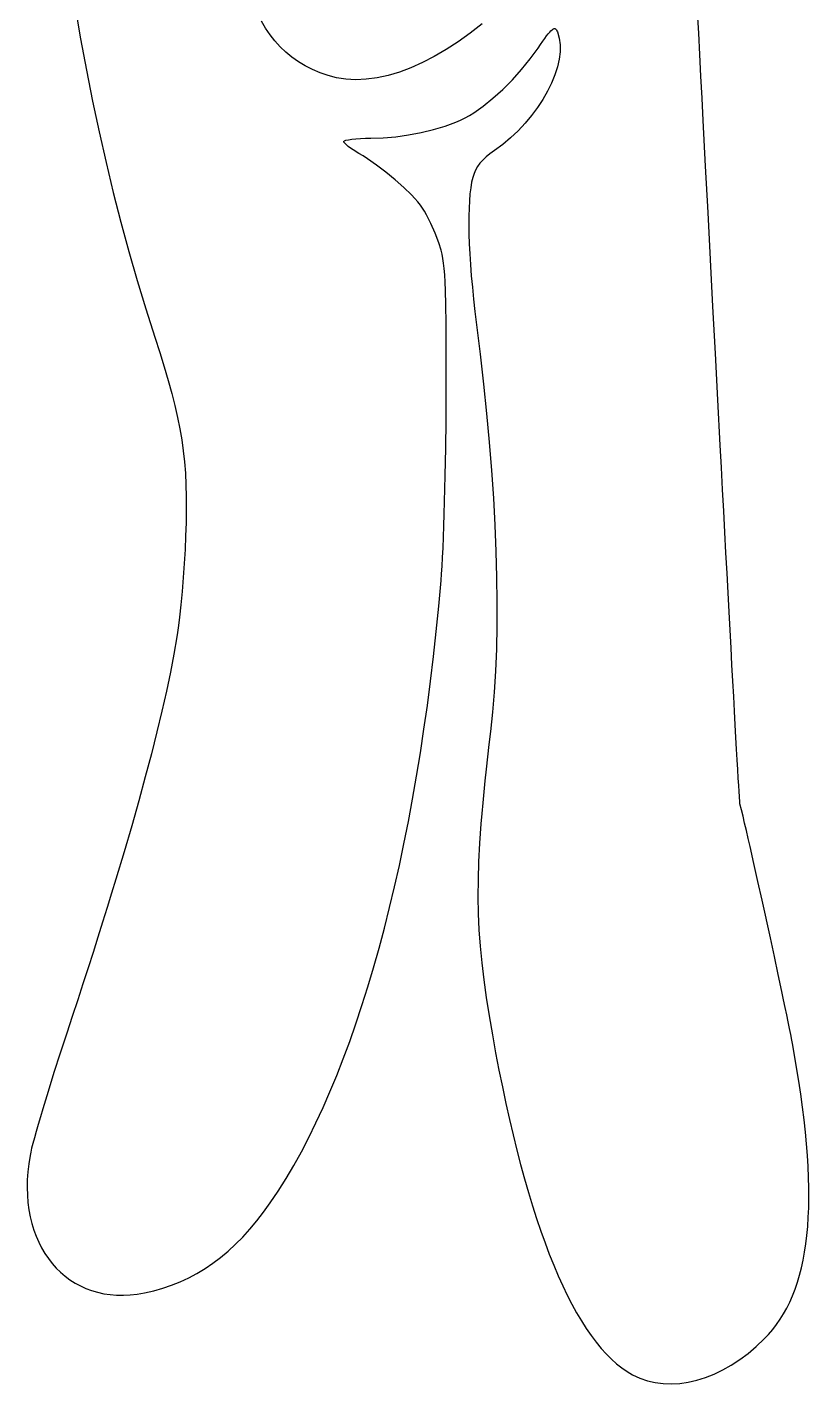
# Model space of a CAD drawing. Header units: metres. Extents: x 6 to 42, y 7 to 124.
# Drawn here: x 7.8 to 37.6, y 7.4 to 59.1 of the extents above; entities that cross this region are included whole.
import ezdxf

# ---------------------------------------------------------------- set-up
doc = ezdxf.new("R2010")
doc.units = ezdxf.units.M

msp = doc.modelspace()

# ---------------------------------------------------------------- linework, layer by layer
for p, q in [((9.58621, 59.9095), (9.79468, 58.7002)), ((33.3779, 58.9093), (33.3373, 59.7022)), ((16.8536, 59.1063), (16.6992, 59.3713)), ((17.0237, 58.8548), (16.8536, 59.1063)), ((25.1102, 59.2723), (24.6558, 58.9135)), ((27.7385, 59.0048), (27.7806, 59.0438)), ((27.7806, 59.0438), (27.8175, 59.0706)), ((27.8175, 59.0706), (27.8343, 59.0796)), ((27.8343, 59.0796), (27.8501, 59.0858)), ((27.8501, 59.0858), (27.8648, 59.0891)), ((27.8648, 59.0891), (27.8719, 59.0898)), ((27.8719, 59.0898), (27.8788, 59.0897)), ((27.8788, 59.0897), (27.8854, 59.0891)), ((27.8854, 59.0891), (27.8919, 59.0877)), ((27.8919, 59.0877), (27.8981, 59.0857)), ((27.8981, 59.0857), (27.9043, 59.0831)), ((27.9043, 59.0831), (27.9102, 59.0798)), ((27.9102, 59.0798), (27.916, 59.076)), ((27.916, 59.076), (27.9272, 59.0664)), ((27.9272, 59.0664), (27.9379, 59.0544)), ((27.9379, 59.0544), (27.9482, 59.04)), ((9.79468, 58.7002), (10.017, 57.5022)), ((17.2094, 58.6172), (17.0237, 58.8548)), ((17.4105, 58.3944), (17.2094, 58.6172)), ((24.1999, 58.5852), (23.7442, 58.2883)), ((24.6558, 58.9135), (24.1999, 58.5852)), ((27.3449, 58.4856), (27.4305, 58.6087)), ((27.4305, 58.6087), (27.5072, 58.7164)), ((27.5072, 58.7164), (27.5757, 58.8094)), ((27.5757, 58.8094), (27.6367, 58.8881)), ((27.6367, 58.8881), (27.6908, 58.9531)), ((27.6908, 58.9531), (27.7385, 59.0048)), ((27.9482, 59.04), (27.9678, 59.0046)), ((27.9678, 59.0046), (27.9868, 58.9606)), ((27.9868, 58.9606), (28.0555, 58.7269)), ((28.0555, 58.7269), (28.088, 58.4736)), ((33.4196, 58.0987), (33.3779, 58.9093)), ((17.6268, 58.1868), (17.4105, 58.3944)), ((17.8582, 57.9952), (17.6268, 58.1868)), ((23.2903, 58.0236), (22.8398, 57.7917)), ((23.7442, 58.2883), (23.2903, 58.0236)), ((26.9507, 57.9342), (27.2499, 58.3467)), ((27.2499, 58.3467), (27.3449, 58.4856)), ((28.0859, 58.2034), (28.0506, 57.9191)), ((28.088, 58.4736), (28.0859, 58.2034)), ((33.4622, 57.2721), (33.4196, 58.0987)), ((10.017, 57.5022), (10.2531, 56.316)), ((18.1046, 57.8202), (17.8582, 57.9952)), ((18.3656, 57.6623), (18.1046, 57.8202)), ((18.6413, 57.5223), (18.3656, 57.6623)), ((18.9314, 57.4007), (18.6413, 57.5223)), ((22.3943, 57.5935), (21.9556, 57.4298)), ((22.8398, 57.7917), (22.3943, 57.5935)), ((26.2672, 57.1357), (26.6202, 57.5278)), ((26.6202, 57.5278), (26.9507, 57.9342)), ((27.9837, 57.6237), (27.8865, 57.3197)), ((28.0506, 57.9191), (27.9837, 57.6237)), ((19.2358, 57.2983), (18.9314, 57.4007)), ((19.5542, 57.2155), (19.2358, 57.2983)), ((19.9188, 57.1559), (19.5542, 57.2155)), ((20.2998, 57.1355), (19.9188, 57.1559)), ((20.6956, 57.1535), (20.2998, 57.1355)), ((21.1046, 57.209), (20.6956, 57.1535)), ((21.5251, 57.3014), (21.1046, 57.209)), ((21.9556, 57.4298), (21.5251, 57.3014)), ((25.9003, 56.7665), (26.2672, 57.1357)), ((27.7607, 57.0102), (27.6076, 56.6979)), ((27.8865, 57.3197), (27.7607, 57.0102)), ((33.5056, 56.4311), (33.4622, 57.2721)), ((25.5282, 56.4282), (25.9003, 56.7665)), ((27.6076, 56.6979), (27.4289, 56.3856)), ((10.2531, 56.316), (10.5027, 55.1421)), ((24.8034, 55.8783), (24.9795, 55.9974)), ((24.9795, 55.9974), (25.1597, 56.1294)), ((25.1597, 56.1294), (25.5282, 56.4282)), ((27.2259, 56.076), (27.0002, 55.7721)), ((27.4289, 56.3856), (27.2259, 56.076)), ((33.5497, 55.5772), (33.5056, 56.4311)), ((23.7027, 55.3709), (24.1086, 55.5199)), ((24.1086, 55.5199), (24.2948, 55.6)), ((24.2948, 55.6), (24.4681, 55.6833)), ((24.4681, 55.6833), (24.6326, 55.7733)), ((24.6326, 55.7733), (24.8034, 55.8783)), ((26.7532, 55.4766), (26.4865, 55.1923)), ((27.0002, 55.7721), (26.7532, 55.4766)), ((33.64, 53.8375), (33.5497, 55.5772)), ((10.5027, 55.1421), (10.7659, 53.9811)), ((20.4707, 54.8939), (20.6649, 54.9016)), ((20.6649, 54.9016), (20.873, 54.9046)), ((20.873, 54.9046), (21.3401, 54.9202)), ((21.3401, 54.9202), (21.8228, 54.9637)), ((21.8228, 54.9637), (22.3106, 55.0327)), ((22.3106, 55.0327), (22.7935, 55.1251)), ((22.7935, 55.1251), (23.2609, 55.2385)), ((23.2609, 55.2385), (23.7027, 55.3709)), ((26.2016, 54.922), (25.8998, 54.6686)), ((26.4865, 55.1923), (26.2016, 54.922)), ((19.8369, 54.7769), (19.837, 54.7785)), ((19.8371, 54.7736), (19.8369, 54.7769)), ((19.837, 54.7785), (19.8372, 54.7801)), ((19.8376, 54.7701), (19.8371, 54.7736)), ((19.8372, 54.7801), (19.8377, 54.7817)), ((19.8399, 54.7625), (19.8376, 54.7701)), ((19.8377, 54.7817), (19.8383, 54.7833)), ((19.8383, 54.7833), (19.8399, 54.7865)), ((19.8399, 54.7865), (19.8423, 54.7897)), ((19.8436, 54.7541), (19.8399, 54.7625)), ((19.8423, 54.7897), (19.8453, 54.7928)), ((19.8486, 54.7451), (19.8436, 54.7541)), ((19.8453, 54.7928), (19.8489, 54.796)), ((19.8629, 54.725), (19.8486, 54.7451)), ((19.8489, 54.796), (19.858, 54.8021)), ((19.858, 54.8021), (19.8837, 54.8142)), ((19.8823, 54.7025), (19.8629, 54.725)), ((19.9356, 54.6509), (19.8823, 54.7025)), ((19.8837, 54.8142), (19.9187, 54.8258)), ((19.9187, 54.8258), (20.0145, 54.8473)), ((20.006, 54.5923), (19.9356, 54.6509)), ((20.0913, 54.5285), (20.006, 54.5923)), ((20.0145, 54.8473), (20.1413, 54.8662)), ((20.1891, 54.4613), (20.0913, 54.5285)), ((20.1413, 54.8662), (20.2948, 54.8819)), ((20.4126, 54.3242), (20.1891, 54.4613)), ((20.2948, 54.8819), (20.4707, 54.8939)), ((25.5828, 54.4348), (25.4142, 54.3126)), ((25.8998, 54.6686), (25.5828, 54.4348)), ((10.7659, 53.9811), (11.0425, 52.8335)), ((20.5716, 54.2297), (20.4126, 54.3242)), ((20.7381, 54.1231), (20.5716, 54.2297)), ((21.0863, 53.8801), (20.7381, 54.1231)), ((21.4428, 53.6076), (21.0863, 53.8801)), ((25.0324, 53.9493), (24.9413, 53.8231)), ((25.1405, 54.0717), (25.0324, 53.9493)), ((25.2673, 54.1922), (25.1405, 54.0717)), ((25.4142, 54.3126), (25.2673, 54.1922)), ((21.793, 53.3182), (21.4428, 53.6076)), ((24.756, 53.4028), (24.7135, 53.2228)), ((24.8046, 53.5517), (24.756, 53.4028)), ((24.8659, 53.6912), (24.8046, 53.5517)), ((24.9413, 53.8231), (24.8659, 53.6912)), ((33.7321, 52.0659), (33.64, 53.8375)), ((11.0425, 52.8335), (11.3324, 51.6998)), ((22.1225, 53.0243), (21.793, 53.3182)), ((22.4166, 52.7383), (22.1225, 53.0243)), ((24.6779, 53.015), (24.6494, 52.7804)), ((24.7135, 53.2228), (24.6779, 53.015)), ((22.5459, 52.6022), (22.4166, 52.7383)), ((22.6609, 52.4728), (22.5459, 52.6022)), ((22.7598, 52.3516), (22.6609, 52.4728)), ((22.8409, 52.2401), (22.7598, 52.3516)), ((24.6278, 52.5202), (24.6131, 52.2356)), ((24.6494, 52.7804), (24.6278, 52.5202)), ((22.9124, 52.1255), (22.8409, 52.2401)), ((22.9908, 51.9854), (22.9124, 52.1255)), ((23.0732, 51.825), (22.9908, 51.9854)), ((23.1574, 51.65), (23.0732, 51.825)), ((24.6053, 51.9277), (24.6044, 51.5976)), ((24.6131, 52.2356), (24.6053, 51.9277)), ((33.9196, 48.4789), (33.7321, 52.0659)), ((11.3324, 51.6998), (11.6355, 50.5805)), ((23.3203, 51.2775), (23.1574, 51.65)), ((23.4594, 50.9115), (23.3203, 51.2775)), ((24.6044, 51.5976), (24.6103, 51.2464)), ((23.5476, 50.6272), (23.4594, 50.9115)), ((24.6103, 51.2464), (24.623, 50.8753)), ((24.623, 50.8753), (24.6424, 50.4854)), ((11.6355, 50.5805), (11.9517, 49.4763)), ((23.5841, 50.4774), (23.5476, 50.6272)), ((23.616, 50.3145), (23.5841, 50.4774)), ((23.6436, 50.1326), (23.616, 50.3145)), ((24.6424, 50.4854), (24.6686, 50.0777)), ((23.667, 49.9255), (23.6436, 50.1326)), ((23.6868, 49.6873), (23.667, 49.9255)), ((24.6686, 50.0777), (24.7015, 49.6536)), ((11.9517, 49.4763), (12.2809, 48.3875)), ((23.703, 49.4121), (23.6868, 49.6873)), ((23.7161, 49.0938), (23.703, 49.4121)), ((24.7015, 49.6536), (24.7411, 49.214)), ((24.7411, 49.214), (24.7873, 48.7601)), ((23.7216, 48.9166), (23.7161, 49.0938)), ((23.7263, 48.7264), (23.7216, 48.9166)), ((23.7305, 48.5224), (23.7263, 48.7264)), ((24.7873, 48.7601), (24.8402, 48.2931)), ((12.2809, 48.3875), (12.6229, 47.3148)), ((23.734, 48.304), (23.7305, 48.5224)), ((23.737, 48.0702), (23.734, 48.304)), ((24.8402, 48.2931), (25.0428, 46.6597)), ((34.0136, 46.6895), (33.9196, 48.4789)), ((23.7394, 47.8204), (23.737, 48.0702)), ((23.7413, 47.5539), (23.7394, 47.8204)), ((12.6229, 47.3148), (12.8132, 46.7241)), ((23.7428, 47.2699), (23.7413, 47.5539)), ((23.7439, 46.9676), (23.7428, 47.2699)), ((12.8132, 46.7241), (12.9845, 46.1719)), ((23.7446, 46.6462), (23.7439, 46.9676)), ((23.7449, 46.3051), (23.7446, 46.6462)), ((25.0428, 46.6597), (25.1717, 45.5211)), ((34.1069, 44.92), (34.0136, 46.6895)), ((12.9845, 46.1719), (13.1373, 45.6533)), ((23.7449, 45.9435), (23.7449, 46.3051)), ((13.1373, 45.6533), (13.2725, 45.1633)), ((23.7446, 45.5607), (23.7449, 45.9435)), ((13.2725, 45.1633), (13.3909, 44.697)), ((23.7388, 44.1237), (23.7442, 45.1558)), ((23.7442, 45.1558), (23.7446, 45.5607)), ((25.1717, 45.5211), (25.2862, 44.4002)), ((13.3909, 44.697), (13.4931, 44.2494)), ((34.1987, 43.1835), (34.1069, 44.92)), ((13.4931, 44.2494), (13.5801, 43.8155)), ((23.7264, 43.073), (23.7388, 44.1237)), ((25.2862, 44.4002), (25.3862, 43.2988)), ((13.5801, 43.8155), (13.6525, 43.3903)), ((13.6525, 43.3903), (13.7111, 42.9689)), ((23.7076, 42.0331), (23.7264, 43.073)), ((25.3862, 43.2988), (25.4716, 42.2186)), ((34.2438, 42.3316), (34.1987, 43.1835)), ((13.7111, 42.9689), (13.7567, 42.5463)), ((13.7567, 42.5463), (13.7901, 42.1175)), ((13.7901, 42.1175), (13.812, 41.6776)), ((23.696, 41.5262), (23.7076, 42.0331)), ((25.4716, 42.2186), (25.5425, 41.1615)), ((34.2883, 41.4928), (34.2438, 42.3316)), ((13.812, 41.6776), (13.8231, 41.2216)), ((23.6832, 41.033), (23.696, 41.5262)), ((34.3322, 40.6688), (34.2883, 41.4928)), ((13.8231, 41.2216), (13.8244, 40.7445)), ((23.6692, 40.5572), (23.6832, 41.033)), ((25.5425, 41.1615), (25.5988, 40.1293)), ((13.8244, 40.7445), (13.8164, 40.2413)), ((23.6541, 40.1023), (23.6692, 40.5572)), ((34.3752, 39.861), (34.3322, 40.6688)), ((13.8164, 40.2413), (13.8, 39.707)), ((23.6381, 39.672), (23.6541, 40.1023)), ((25.5988, 40.1293), (25.6403, 39.1239)), ((13.8, 39.707), (13.7775, 39.1994)), ((23.6212, 39.27), (23.6381, 39.672)), ((34.4174, 39.0712), (34.3752, 39.861)), ((13.7775, 39.1994), (13.7467, 38.6682)), ((23.5851, 38.5656), (23.6035, 38.9)), ((23.6035, 38.9), (23.6212, 39.27)), ((25.6403, 39.1239), (25.667, 38.1471)), ((34.4586, 38.301), (34.4174, 39.0712)), ((13.7467, 38.6682), (13.6664, 37.5984)), ((23.5661, 38.2704), (23.5851, 38.5656)), ((23.4586, 37.0412), (23.5468, 38.0182)), ((23.5468, 38.0182), (23.5661, 38.2704)), ((25.667, 38.1471), (25.6789, 37.2007)), ((34.4988, 37.552), (34.4586, 38.301)), ((13.6664, 37.5984), (13.6195, 37.0912)), ((34.5379, 36.8257), (34.4988, 37.552)), ((13.6195, 37.0912), (13.5699, 36.6235)), ((23.3621, 36.076), (23.4586, 37.0412)), ((25.6789, 37.2007), (25.6759, 36.2865)), ((34.5757, 36.1239), (34.5379, 36.8257)), ((13.5446, 36.4094), (13.5191, 36.211)), ((13.5699, 36.6235), (13.5446, 36.4094)), ((25.6759, 36.2865), (25.6579, 35.4063)), ((13.4683, 35.8696), (13.3523, 35.2137)), ((13.4936, 36.0304), (13.4683, 35.8696)), ((13.5191, 36.211), (13.4936, 36.0304)), ((23.2573, 35.1228), (23.3621, 36.076)), ((34.6123, 35.4482), (34.5757, 36.1239)), ((25.6579, 35.4063), (25.6249, 34.562)), ((34.6475, 34.8001), (34.6123, 35.4482)), ((13.3523, 35.2137), (13.2181, 34.5239)), ((23.1443, 34.1821), (23.2573, 35.1228)), ((34.6812, 34.1813), (34.6475, 34.8001)), ((13.2181, 34.5239), (13.0653, 33.7991)), ((25.6249, 34.562), (25.5768, 33.7554)), ((13.0653, 33.7991), (12.8936, 33.0382)), ((23.0233, 33.2542), (23.1443, 34.1821)), ((25.5768, 33.7554), (25.5135, 32.9883)), ((34.7134, 33.5934), (34.6812, 34.1813)), ((22.8942, 32.3393), (23.0233, 33.2542)), ((34.744, 33.038), (34.7134, 33.5934)), ((12.8936, 33.0382), (12.7029, 32.2403)), ((25.5135, 32.9883), (25.435, 32.2625)), ((34.7728, 32.5168), (34.744, 33.038)), ((12.7029, 32.2403), (12.4928, 31.4044)), ((22.7572, 31.438), (22.8942, 32.3393)), ((25.435, 32.2625), (25.375, 31.7652)), ((34.7998, 32.0313), (34.7728, 32.5168)), ((25.375, 31.7652), (25.319, 31.2859)), ((34.825, 31.5832), (34.7998, 32.0313)), ((12.4928, 31.4044), (12.263, 30.5296)), ((22.6124, 30.5504), (22.7572, 31.438)), ((25.319, 31.2859), (25.267, 30.8238)), ((34.8481, 31.1741), (34.825, 31.5832)), ((34.8692, 30.8056), (34.8481, 31.1741)), ((25.267, 30.8238), (25.2189, 30.3779)), ((34.8882, 30.4794), (34.8692, 30.8056)), ((12.263, 30.5296), (12.0132, 29.6148)), ((22.4599, 29.6769), (22.6124, 30.5504)), ((25.2189, 30.3779), (25.1747, 29.9473)), ((34.9049, 30.1971), (34.8882, 30.4794)), ((34.9194, 29.9602), (34.9049, 30.1971)), ((12.0132, 29.6148), (11.7433, 28.659)), ((22.2998, 28.8179), (22.4599, 29.6769)), ((25.1346, 29.531), (25.0984, 29.1281)), ((25.1747, 29.9473), (25.1346, 29.531)), ((34.9314, 29.7704), (34.9194, 29.9602)), ((34.9365, 29.6937), (34.9314, 29.7704)), ((34.9409, 29.6294), (34.9365, 29.6937)), ((34.9448, 29.5776), (34.9409, 29.6294)), ((34.9479, 29.5387), (34.9448, 29.5776)), ((34.9504, 29.5127), (34.9479, 29.5387)), ((25.0984, 29.1281), (25.0663, 28.7377)), ((34.9523, 29.4999), (34.9504, 29.5127)), ((35.0079, 29.2692), (34.9523, 29.4999)), ((35.0673, 29.0199), (35.0079, 29.2692)), ((35.1301, 28.7534), (35.0673, 29.0199)), ((11.7433, 28.659), (11.4529, 27.6613)), ((22.1321, 27.9737), (22.2998, 28.8179)), ((25.0663, 28.7377), (25.0139, 27.9905)), ((35.1959, 28.4712), (35.1301, 28.7534)), ((21.957, 27.1446), (22.1321, 27.9737)), ((25.0139, 27.9905), (24.9775, 27.282)), ((35.2645, 28.1747), (35.1959, 28.4712)), ((35.3355, 27.8653), (35.2645, 28.1747)), ((11.4529, 27.6613), (11.1417, 26.6206)), ((35.4836, 27.2135), (35.3355, 27.8653)), ((21.7745, 26.331), (21.957, 27.1446)), ((24.9775, 27.282), (24.9572, 26.6046)), ((35.6377, 26.5273), (35.4836, 27.2135)), ((11.1417, 26.6206), (10.9783, 26.0839)), ((24.9572, 26.6046), (24.953, 25.951)), ((35.7954, 25.8182), (35.6377, 26.5273)), ((10.9783, 26.0839), (10.8095, 25.5361)), ((21.5847, 25.5332), (21.7745, 26.331)), ((24.953, 25.951), (24.965, 25.3134)), ((10.8095, 25.5361), (10.6355, 24.977)), ((21.3878, 24.7516), (21.5847, 25.5332)), ((36.1116, 24.3765), (35.7954, 25.8182)), ((10.6355, 24.977), (10.456, 24.4066)), ((24.965, 25.3134), (24.9932, 24.6846)), ((10.456, 24.4066), (10.2712, 23.8247)), ((21.1838, 23.9864), (21.3878, 24.7516)), ((24.9932, 24.6846), (25.0377, 24.057)), ((36.2652, 23.6668), (36.1116, 24.3765)), ((10.2712, 23.8247), (10.0809, 23.2312)), ((20.9729, 23.238), (21.1838, 23.9864)), ((25.0377, 24.057), (25.0984, 23.423)), ((25.0984, 23.423), (25.1755, 22.7753)), ((36.4123, 22.9798), (36.2652, 23.6668)), ((10.0809, 23.2312), (9.88521, 22.6259)), ((20.755, 22.5068), (20.9729, 23.238)), ((36.5507, 22.3268), (36.4123, 22.9798)), ((9.88521, 22.6259), (9.68399, 22.0089)), ((20.5303, 21.793), (20.755, 22.5068)), ((25.1755, 22.7753), (25.269, 22.1064)), ((36.6157, 22.0167), (36.5507, 22.3268)), ((9.68399, 22.0089), (9.47725, 21.3798)), ((20.2989, 21.0971), (20.5303, 21.793)), ((25.269, 22.1064), (25.3789, 21.4086)), ((36.6777, 21.7194), (36.6157, 22.0167)), ((9.47725, 21.3798), (9.26492, 20.7387)), ((25.3789, 21.4086), (25.5053, 20.6746)), ((36.7362, 21.4363), (36.6777, 21.7194)), ((36.7909, 21.1689), (36.7362, 21.4363)), ((9.26492, 20.7387), (9.01614, 19.9809)), ((20.0609, 20.4193), (20.2989, 21.0971)), ((36.8415, 20.9185), (36.7909, 21.1689)), ((36.8878, 20.6866), (36.8415, 20.9185)), ((19.8164, 19.7601), (20.0609, 20.4193)), ((25.5053, 20.6746), (25.6294, 19.996)), ((36.9294, 20.4747), (36.8878, 20.6866)), ((36.966, 20.2842), (36.9294, 20.4747)), ((36.9973, 20.1164), (36.966, 20.2842)), ((9.01614, 19.9809), (8.77698, 19.2346)), ((19.5654, 19.1196), (19.8164, 19.7601)), ((25.6294, 19.996), (25.7567, 19.3342)), ((37.0229, 19.9728), (36.9973, 20.1164)), ((37.1134, 19.4362), (37.0229, 19.9728)), ((8.77698, 19.2346), (8.55316, 18.5191)), ((25.7567, 19.3342), (25.887, 18.6893)), ((37.1959, 18.9141), (37.1134, 19.4362)), ((19.3081, 18.4984), (19.5654, 19.1196)), ((25.887, 18.6893), (26.0204, 18.0614)), ((37.2705, 18.4063), (37.1959, 18.9141)), ((8.44879, 18.1789), (8.35042, 17.8535)), ((8.55316, 18.5191), (8.44879, 18.1789)), ((19.0446, 17.8966), (19.3081, 18.4984)), ((37.3371, 17.9126), (37.2705, 18.4063)), ((8.35042, 17.8535), (8.25874, 17.5453)), ((18.7748, 17.3147), (19.0446, 17.8966)), ((26.0204, 18.0614), (26.1567, 17.4506)), ((37.3956, 17.4328), (37.3371, 17.9126)), ((8.1745, 17.2568), (8.09839, 16.9904)), ((8.25874, 17.5453), (8.1745, 17.2568)), ((18.4991, 16.7529), (18.7748, 17.3147)), ((26.1567, 17.4506), (26.2961, 16.857)), ((37.4462, 16.9668), (37.3956, 17.4328)), ((8.03113, 16.7483), (7.97345, 16.5331)), ((8.09839, 16.9904), (8.03113, 16.7483)), ((18.2173, 16.2116), (18.4991, 16.7529)), ((26.2961, 16.857), (26.4383, 16.2805)), ((37.4887, 16.5144), (37.4462, 16.9668)), ((7.86502, 16.0723), (7.81496, 15.756)), ((7.88968, 16.1927), (7.86502, 16.0723)), ((7.92606, 16.3471), (7.88968, 16.1927)), ((7.97345, 16.5331), (7.92606, 16.3471)), ((17.9297, 15.6912), (18.2173, 16.2116)), ((26.4383, 16.2805), (26.5835, 15.7214)), ((37.5231, 16.0753), (37.4887, 16.5144)), ((37.5494, 15.6494), (37.5231, 16.0753)), ((7.81496, 15.756), (7.78008, 15.4456)), ((17.6363, 15.192), (17.9297, 15.6912)), ((26.5835, 15.7214), (26.7315, 15.1797)), ((37.5676, 15.2365), (37.5494, 15.6494)), ((7.76006, 15.1418), (7.75456, 14.8447)), ((7.78008, 15.4456), (7.76006, 15.1418)), ((17.3371, 14.7143), (17.6363, 15.192)), ((26.7315, 15.1797), (26.8824, 14.6554)), ((37.5777, 14.8365), (37.5676, 15.2365)), ((7.75456, 14.8447), (7.76331, 14.5548)), ((7.76331, 14.5548), (7.78596, 14.2725)), ((17.0324, 14.2585), (17.3371, 14.7143)), ((26.8824, 14.6554), (27.036, 14.1487)), ((37.5797, 14.4491), (37.5777, 14.8365)), ((7.78596, 14.2725), (7.82222, 13.9981)), ((7.82222, 13.9981), (7.87177, 13.732)), ((16.7786, 13.9048), (17.0324, 14.2585)), ((27.036, 14.1487), (27.1925, 13.6596)), ((37.5591, 13.7114), (37.5735, 14.0741)), ((37.5735, 14.0741), (37.5797, 14.4491)), ((7.87177, 13.732), (7.93428, 13.4746)), ((7.93428, 13.4746), (8.00945, 13.2263)), ((16.2549, 13.2546), (16.5195, 13.5702)), ((16.5195, 13.5702), (16.7786, 13.9048)), ((27.1925, 13.6596), (27.3516, 13.1883)), ((37.5365, 13.3608), (37.5591, 13.7114)), ((8.00945, 13.2263), (8.09695, 12.9875)), ((8.09695, 12.9875), (8.1965, 12.7584)), ((15.7084, 12.68), (15.9846, 12.958)), ((15.9846, 12.958), (16.2549, 13.2546)), ((27.3516, 13.1883), (27.5135, 12.7347)), ((37.4666, 12.695), (37.5057, 13.022)), ((37.5057, 13.022), (37.5365, 13.3608)), ((8.1965, 12.7584), (8.30777, 12.5396)), ((8.30777, 12.5396), (8.43042, 12.3313)), ((15.4261, 12.4207), (15.7084, 12.68)), ((27.5135, 12.7347), (27.678, 12.299)), ((37.4193, 12.3795), (37.4666, 12.695)), ((8.43042, 12.3313), (8.56418, 12.1341)), ((8.56418, 12.1341), (8.70869, 11.9481)), ((8.70869, 11.9481), (8.86368, 11.7739)), ((14.5411, 11.7532), (14.8427, 11.9574)), ((14.8427, 11.9574), (15.1376, 12.1799)), ((15.1376, 12.1799), (15.4261, 12.4207)), ((27.678, 12.299), (27.8452, 11.8812)), ((37.2998, 11.7823), (37.3637, 12.0753)), ((37.3637, 12.0753), (37.4193, 12.3795)), ((8.86368, 11.7739), (9.02881, 11.6118)), ((9.02881, 11.6118), (9.20377, 11.4621)), ((9.20377, 11.4621), (9.38824, 11.3253)), ((13.5951, 11.2486), (13.9175, 11.3989)), ((13.9175, 11.3989), (14.2328, 11.5671)), ((14.2328, 11.5671), (14.5411, 11.7532)), ((27.8452, 11.8812), (28.015, 11.4815)), ((28.015, 11.4815), (28.1873, 11.0999)), ((37.147, 11.229), (37.2276, 11.5002)), ((37.2276, 11.5002), (37.2998, 11.7823)), ((9.38824, 11.3253), (9.58194, 11.2017)), ((9.58194, 11.2017), (9.7845, 11.0917)), ((9.7845, 11.0917), (9.99565, 10.9957)), ((9.99565, 10.9957), (10.2151, 10.914)), ((10.2151, 10.914), (10.4424, 10.8471)), ((12.2301, 10.823), (12.583, 10.9033)), ((12.583, 10.9033), (12.928, 11.0009)), ((12.928, 11.0009), (13.2653, 11.116)), ((13.2653, 11.116), (13.5951, 11.2486)), ((28.1873, 11.0999), (28.3622, 10.7365)), ((36.9607, 10.718), (37.0581, 10.9683)), ((37.0581, 10.9683), (37.147, 11.229)), ((10.4424, 10.8471), (10.6774, 10.7953)), ((10.6774, 10.7953), (10.9197, 10.759)), ((10.9197, 10.759), (11.1691, 10.7385)), ((11.1691, 10.7385), (11.4251, 10.7343)), ((11.4251, 10.7343), (11.6875, 10.7468)), ((11.6875, 10.7468), (11.9559, 10.7762)), ((11.9559, 10.7762), (12.2301, 10.823)), ((28.3622, 10.7365), (28.5396, 10.3913)), ((28.5396, 10.3913), (28.7195, 10.0645)), ((36.7409, 10.2479), (36.855, 10.4779)), ((36.855, 10.4779), (36.9607, 10.718)), ((28.7195, 10.0645), (28.9018, 9.75618)), ((36.4873, 9.81721), (36.6183, 10.0277)), ((36.6183, 10.0277), (36.7409, 10.2479)), ((28.9018, 9.75618), (29.0865, 9.46632)), ((29.0865, 9.46632), (29.2736, 9.19507)), ((36.0433, 9.24179), (36.1998, 9.42444)), ((36.1998, 9.42444), (36.3478, 9.61618)), ((36.3478, 9.61618), (36.4873, 9.81721)), ((29.2736, 9.19507), (29.463, 8.94247)), ((29.463, 8.94247), (29.6547, 8.70863)), ((35.5731, 8.77954), (35.8783, 9.06808)), ((35.8783, 9.06808), (36.0433, 9.24179)), ((29.6547, 8.70863), (29.8488, 8.49362)), ((29.8488, 8.49362), (30.045, 8.29752)), ((30.045, 8.29752), (30.2435, 8.12041)), ((34.9425, 8.27925), (35.2607, 8.51648)), ((35.2607, 8.51648), (35.5731, 8.77954)), ((30.2435, 8.12041), (30.4441, 7.96237)), ((30.4441, 7.96237), (30.6469, 7.82349)), ((30.6469, 7.82349), (30.8517, 7.70383)), ((33.965, 7.72597), (34.2933, 7.88364)), ((34.2933, 7.88364), (34.6196, 8.06818)), ((34.6196, 8.06818), (34.9425, 8.27925)), ((30.8517, 7.70383), (31.1299, 7.57361)), ((31.1299, 7.57361), (31.4189, 7.47375)), ((31.4189, 7.47375), (31.7174, 7.40392)), ((31.7174, 7.40392), (32.0241, 7.36372)), ((32.0241, 7.36372), (32.3377, 7.35286)), ((32.3377, 7.35286), (32.657, 7.37096)), ((32.657, 7.37096), (32.9807, 7.41765)), ((32.9807, 7.41765), (33.3074, 7.49263)), ((33.3074, 7.49263), (33.636, 7.5955)), ((33.636, 7.5955), (33.965, 7.72597))]:
    msp.add_line(p, q)

doc.saveas('drawing.dxf')
